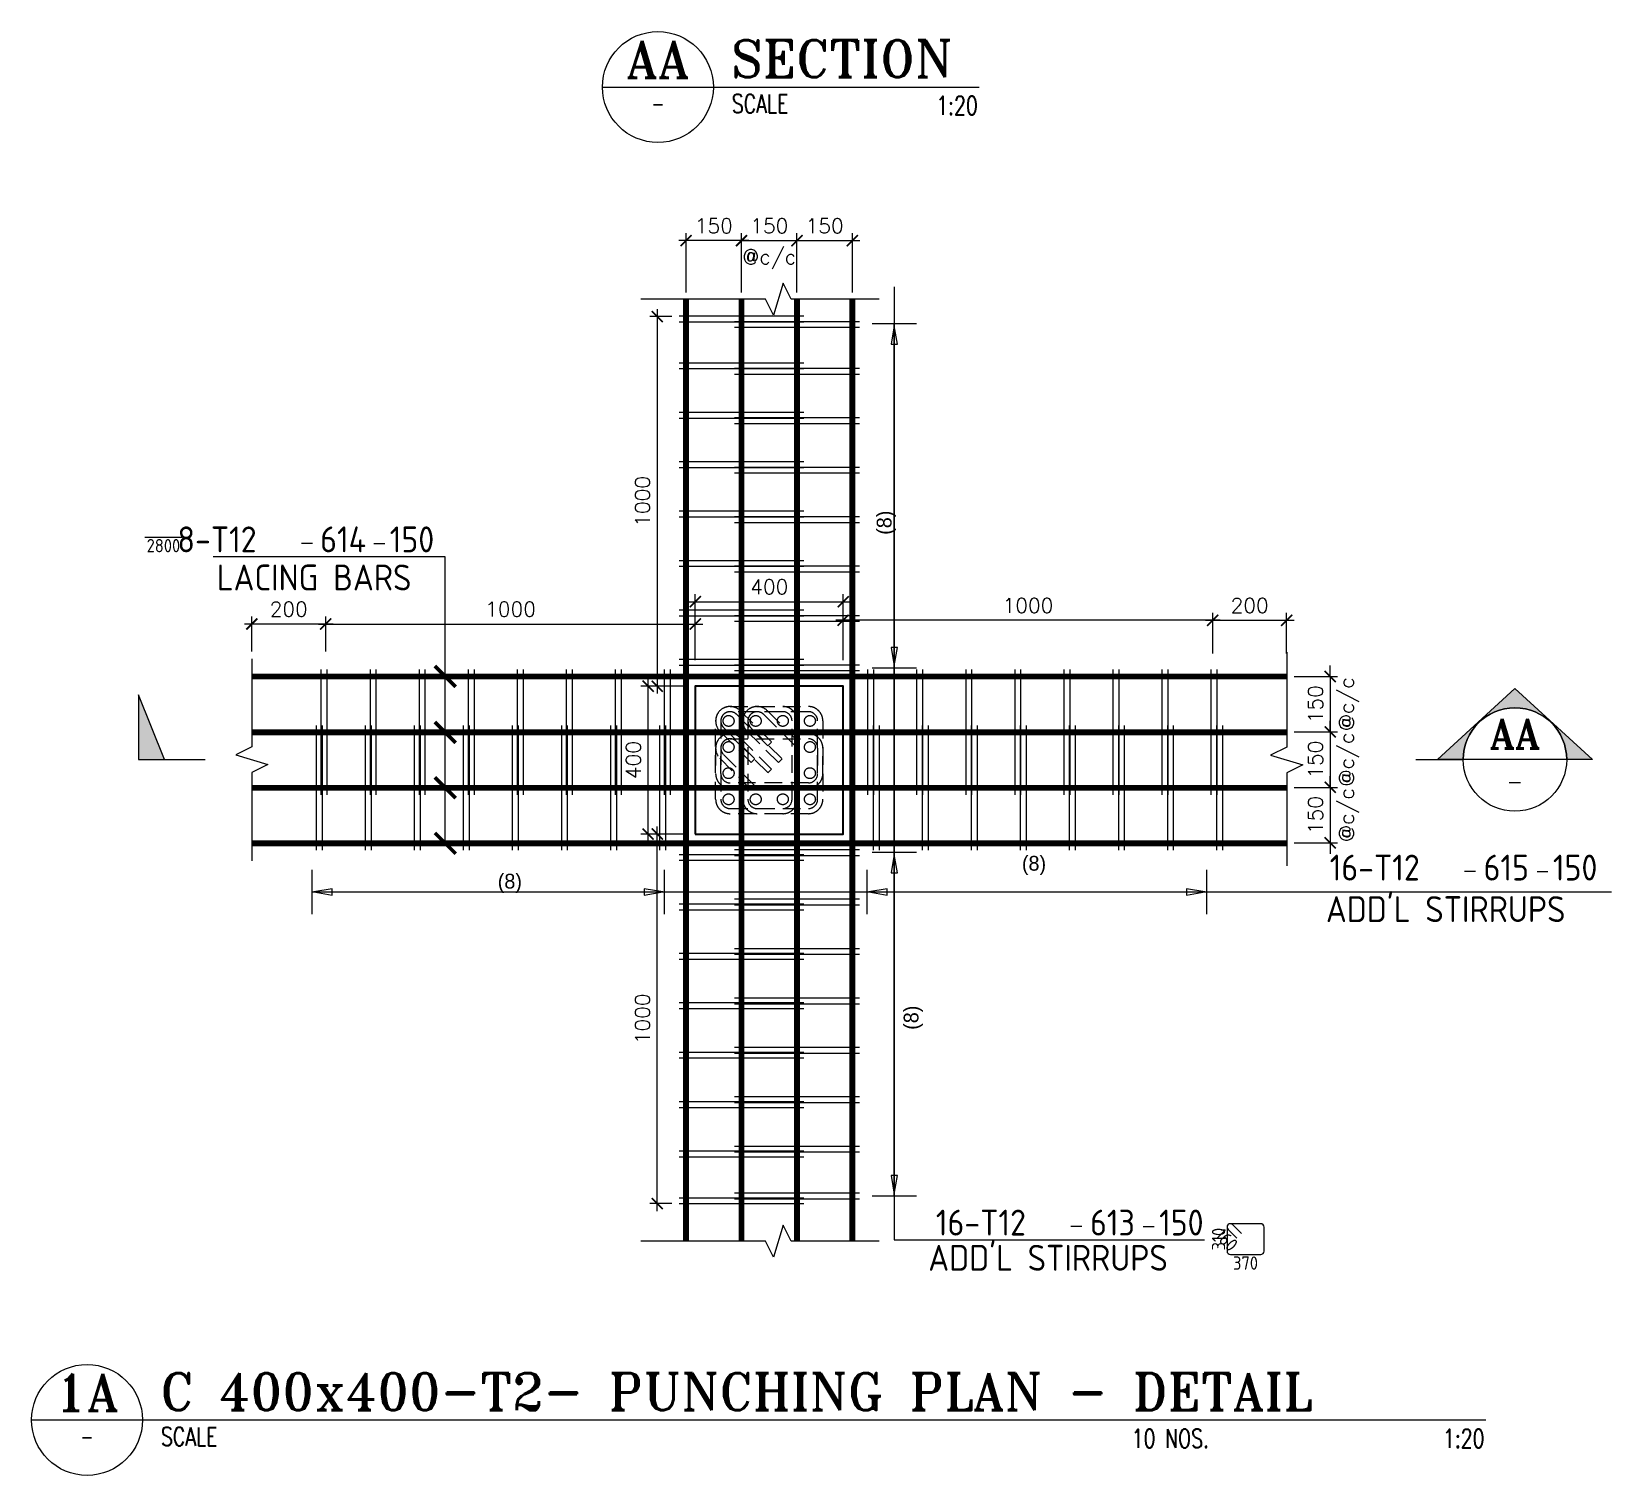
# Model space of a CAD drawing. Extents: x 660761725 to 1323371458, y 2734871439 to 5470067957.
# Drawn here: x 661975029 to 661979303, y 2735026773 to 2735030679 of the extents above; entities that cross this region are included whole.
import ezdxf
from ezdxf.enums import TextEntityAlignment as Align

# ---------------------------------------------------------------- set-up
doc = ezdxf.new("R2010")
doc.units = 0
doc.linetypes.add('Hidden', pattern=[714.375, 476.25, -238.125])
for name, color, linetype in [('S-ASSOCIATETEXT', 7, 'Continuous'), ('S-DIMI', 100, 'Continuous'), ('S-EDGE-COLM', 7, 'Continuous'), ('S-PATT', 21, 'Continuous'), ('S-RBAR-T12', 151, 'Continuous'), ('S-RBAR-T20', 10, 'Continuous'), ('S-RDIMO', 8, 'Continuous'), ('S-RSYMB', 7, 'Continuous'), ('S-SCEL-INDT', 222, 'Continuous'), ('S-SIMPLETEXT', 7, 'Continuous'), ('S-TXT', 3, 'Continuous'), ('S-TXT-B', 7, 'Continuous')]:
    doc.layers.add(name, color=color, linetype=linetype)
doc.layers.add('S-BREAKLINE', color=8, linetype='Continuous', lineweight=9)
doc.styles.add('ARMACAD', font='isocp.shx')
doc.styles.add('ROMANS', font='romans.shx')
doc.styles.add('ROMANT', font='romant')
doc.dimstyles.new('S-DIMI-20', dxfattribs={"dimscale": 20, "dimtxt": 2, "dimasz": 1.5, "dimexe": 1, "dimexo": 1, "dimgap": 1, "dimtad": 1, "dimdec": 0, "dimzin": 12, "dimdsep": 46, "dimtxsty": 'ROMANS', "dimblk": 'ARCHTICK', "dimcen": 0.09, "dimdle": 1, "dimclrd": 8, "dimclre": 8, "dimclrt": 4, "dimadec": 0, "dimazin": 3, "dimtfac": 1, "dimtdec": 0, "dimtix": 1, "dimtmove": 1, "dimatfit": 3, "dimtolj": 1, "dimtzin": 0, "dimarcsym": 0})

# ---------------------------------------------------------------- blocks, each defined once
blk = doc.blocks.new('*U684')
at = {"layer": 'S-TXT', "color": 2}
blk.add_line((-7.5, 0), (7.5, 0), dxfattribs=at)
at = {"layer": 'S-TXT'}
blk.add_circle((0, 0), 7.5, dxfattribs=at)
at = {"layer": 'S-TXT-B', "color": 3}
blk.add_line((7.5, 0), (189.24, 0), dxfattribs=at)
at = {"layer": 'S-TXT', "style": 'ROMANS', "width": 0.75}
blk.add_text('SCALE', height=2.5, dxfattribs=at).set_placement((10, -3.5))
at = {"layer": 'S-TXT', "color": 7, "style": 'ROMANT', "flags": 8}
blk.add_attdef('01', text='', height=5, dxfattribs=at).set_placement((0, 3.75), align=Align.MIDDLE)
blk.add_attdef('PLAN', text='', height=5, dxfattribs=at).set_placement((9.91, -0.17), align=Align.BOTTOM_LEFT)
at = {"layer": 'S-TXT', "style": 'ROMANS', "width": 0.75, "flags": 8}
blk.add_attdef('1:250', text='', height=2.5, dxfattribs=at).set_placement((189.05, -4.5), align=Align.BOTTOM_RIGHT)
at = {"layer": 'S-TXT', "style": 'ROMANS', "width": 0.7, "flags": 8}
blk.add_attdef('-', text='', height=2.25, dxfattribs=at).set_placement((0, -2.26), align=Align.MIDDLE)
blk = doc.blocks.new('_ARCHTICK')
at = {"color": 0, "linetype": 'ByBlock', "const_width": 0.15}
blk.add_lwpolyline([(-0.5, -0.5), (0.5, 0.5)], dxfattribs=at)
blk = doc.blocks.new('*D850')
at = {"layer": 'S-DIMI', "color": 8, "lineweight": -2, "transparency": 16777216}
for p, q in [((661975824.6, 2735029001.6), (661975824.6, 2735029096.1)), ((661976824.6, 2735029032.9), (661976824.6, 2735029096.1)), ((661975804.6, 2735029076.1), (661976844.6, 2735029076.1))]:
    blk.add_line(p, q, dxfattribs=at)
at = {"layer": 'S-DIMI', "color": 8, "lineweight": -2, "transparency": 16777216, "xscale": 30, "yscale": 30, "zscale": 30, "rotation": 180}
blk.add_blockref('_ARCHTICK', (661975824.6, 2735029076.1), dxfattribs=at)
at = {"layer": 'S-DIMI', "color": 8, "lineweight": -2, "transparency": 16777216, "xscale": 30, "yscale": 30, "zscale": 30}
blk.add_blockref('_ARCHTICK', (661976824.6, 2735029076.1), dxfattribs=at)
at = {"layer": 'S-DIMI', "color": 4, "transparency": 16777216, "insert": (661976324.6, 2735029116.1), "char_height": 40, "attachment_point": 5, "style": 'ROMANS'}
blk.add_mtext('\\A1;1000', dxfattribs=at)
blk = doc.blocks.new('*D851')
at = {"layer": 'S-DIMI', "color": 8, "lineweight": -2, "transparency": 16777216}
for p, q in [((661977224.6, 2735029027.9), (661977224.6, 2735029106.1)), ((661978224.6, 2735028996.6), (661978224.6, 2735029106.1)), ((661978244.6, 2735029086.1), (661977204.6, 2735029086.1))]:
    blk.add_line(p, q, dxfattribs=at)
at = {"layer": 'S-DIMI', "color": 8, "lineweight": -2, "transparency": 16777216, "xscale": 30, "yscale": 30, "zscale": 30, "rotation": 180}
blk.add_blockref('_ARCHTICK', (661977224.6, 2735029086.1), dxfattribs=at)
at = {"layer": 'S-DIMI', "color": 8, "lineweight": -2, "transparency": 16777216, "xscale": 30, "yscale": 30, "zscale": 30}
blk.add_blockref('_ARCHTICK', (661978224.6, 2735029086.1), dxfattribs=at)
at = {"layer": 'S-DIMI', "color": 4, "transparency": 16777216, "insert": (661977724.6, 2735029126.1), "char_height": 40, "attachment_point": 5, "style": 'ROMANS'}
blk.add_mtext('\\A1;1000', dxfattribs=at)
blk = doc.blocks.new('*D852')
at = {"layer": 'S-DIMI', "color": 8, "lineweight": -2, "transparency": 16777216}
for p, q in [((661976760.9, 2735029907.9), (661976701.7, 2735029907.9)), ((661976721.7, 2735029927.9), (661976721.7, 2735028887.9)), ((661976729.6, 2735028907.9), (661976701.7, 2735028907.9))]:
    blk.add_line(p, q, dxfattribs=at)
at = {"layer": 'S-DIMI', "color": 8, "lineweight": -2, "transparency": 16777216, "xscale": 30, "yscale": 30, "zscale": 30}
for p, rotation in [((661976721.7, 2735029907.9), 90), ((661976721.7, 2735028907.9), 270)]:
    blk.add_blockref('_ARCHTICK', p, dxfattribs=dict(at, rotation=rotation))
at = {"layer": 'S-DIMI', "color": 4, "transparency": 16777216, "insert": (661976681.7, 2735029407.9), "char_height": 40, "attachment_point": 5, "rotation": 90, "style": 'ROMANS'}
blk.add_mtext('\\A1;1000', dxfattribs=at)
blk = doc.blocks.new('*D853')
at = {"layer": 'S-DIMI', "color": 8, "lineweight": -2, "transparency": 16777216}
for p, q in [((661976729.6, 2735028507.9), (661976701.7, 2735028507.9)), ((661976721.7, 2735027487.9), (661976721.7, 2735028527.9)), ((661976760.9, 2735027507.9), (661976701.7, 2735027507.9))]:
    blk.add_line(p, q, dxfattribs=at)
at = {"layer": 'S-DIMI', "color": 8, "lineweight": -2, "transparency": 16777216, "xscale": 30, "yscale": 30, "zscale": 30}
for p, rotation in [((661976721.7, 2735028507.9), 90), ((661976721.7, 2735027507.9), 270)]:
    blk.add_blockref('_ARCHTICK', p, dxfattribs=dict(at, rotation=rotation))
at = {"layer": 'S-DIMI', "color": 4, "transparency": 16777216, "insert": (661976681.7, 2735028007.9), "char_height": 40, "attachment_point": 5, "rotation": 90, "style": 'ROMANS'}
blk.add_mtext('\\A1;1000', dxfattribs=at)
blk = doc.blocks.new('*D854')
at = {"layer": 'S-DIMI', "color": 8, "lineweight": -2, "transparency": 16777216}
for p, q in [((661978542.4, 2735028934.2), (661978542.4, 2735028964.2)), ((661978444.6, 2735028934.2), (661978562.4, 2735028934.2)), ((661978542.4, 2735028934.2), (661978542.4, 2735028784.2)), ((661978444.6, 2735028784.2), (661978562.4, 2735028784.2)), ((661978542.4, 2735028784.2), (661978542.4, 2735028754.2))]:
    blk.add_line(p, q, dxfattribs=at)
at = {"layer": 'S-DIMI', "color": 8, "lineweight": -2, "transparency": 16777216, "xscale": 30, "yscale": 30, "zscale": 30}
for p, rotation in [((661978542.4, 2735028934.2), 270), ((661978542.4, 2735028784.2), 90)]:
    blk.add_blockref('_ARCHTICK', p, dxfattribs=dict(at, rotation=rotation))
at = {"layer": 'S-DIMI', "color": 4, "transparency": 16777216, "char_height": 40, "attachment_point": 5, "rotation": 90, "style": 'ROMANS'}
for s, insert in [('\\A1;@c/c', (661978592.9, 2735028859.2)), ('\\A1;150', (661978502.4, 2735028859.2))]:
    blk.add_mtext(s, dxfattribs=dict(at, insert=insert))
blk = doc.blocks.new('*D855')
at = {"layer": 'S-DIMI', "color": 8, "lineweight": -2, "transparency": 16777216}
for p, q in [((661978542.4, 2735028784.2), (661978542.4, 2735028814.2)), ((661978444.6, 2735028784.2), (661978562.4, 2735028784.2)), ((661978542.4, 2735028784.2), (661978542.4, 2735028634.2)), ((661978444.6, 2735028634.2), (661978562.4, 2735028634.2)), ((661978542.4, 2735028634.2), (661978542.4, 2735028604.2))]:
    blk.add_line(p, q, dxfattribs=at)
at = {"layer": 'S-DIMI', "color": 8, "lineweight": -2, "transparency": 16777216, "xscale": 30, "yscale": 30, "zscale": 30}
for p, rotation in [((661978542.4, 2735028784.2), 270), ((661978542.4, 2735028634.2), 90)]:
    blk.add_blockref('_ARCHTICK', p, dxfattribs=dict(at, rotation=rotation))
at = {"layer": 'S-DIMI', "color": 4, "transparency": 16777216, "char_height": 40, "attachment_point": 5, "rotation": 90, "style": 'ROMANS'}
for s, insert in [('\\A1;150', (661978502.4, 2735028709.2)), ('\\A1;@c/c', (661978592.9, 2735028709.2))]:
    blk.add_mtext(s, dxfattribs=dict(at, insert=insert))
blk = doc.blocks.new('*D856')
at = {"layer": 'S-DIMI', "color": 8, "lineweight": -2, "transparency": 16777216}
for p, q in [((661978542.4, 2735028634.2), (661978542.4, 2735028664.2)), ((661978444.6, 2735028634.2), (661978562.4, 2735028634.2)), ((661978542.4, 2735028634.2), (661978542.4, 2735028484.2)), ((661978444.6, 2735028484.2), (661978562.4, 2735028484.2)), ((661978542.4, 2735028484.2), (661978542.4, 2735028454.2))]:
    blk.add_line(p, q, dxfattribs=at)
at = {"layer": 'S-DIMI', "color": 8, "lineweight": -2, "transparency": 16777216, "xscale": 30, "yscale": 30, "zscale": 30}
for p, rotation in [((661978542.4, 2735028634.2), 270), ((661978542.4, 2735028484.2), 90)]:
    blk.add_blockref('_ARCHTICK', p, dxfattribs=dict(at, rotation=rotation))
at = {"layer": 'S-DIMI', "color": 4, "transparency": 16777216, "char_height": 40, "attachment_point": 5, "rotation": 90, "style": 'ROMANS'}
for s, insert in [('\\A1;@c/c', (661978592.9, 2735028559.2)), ('\\A1;150', (661978502.4, 2735028559.2))]:
    blk.add_mtext(s, dxfattribs=dict(at, insert=insert))
blk = doc.blocks.new('*D857')
at = {"layer": 'S-DIMI', "color": 8, "lineweight": -2, "transparency": 16777216}
for p, q in [((661976949.6, 2735030113.4), (661976919.6, 2735030113.4)), ((661976949.6, 2735029973.1), (661976949.6, 2735030133.4)), ((661976949.6, 2735030113.4), (661977099.6, 2735030113.4)), ((661977099.6, 2735029973.1), (661977099.6, 2735030133.4)), ((661977099.6, 2735030113.4), (661977129.6, 2735030113.4))]:
    blk.add_line(p, q, dxfattribs=at)
at = {"layer": 'S-DIMI', "color": 8, "lineweight": -2, "transparency": 16777216, "xscale": 30, "yscale": 30, "zscale": 30}
blk.add_blockref('_ARCHTICK', (661976949.6, 2735030113.4), dxfattribs=at)
at = {"layer": 'S-DIMI', "color": 8, "lineweight": -2, "transparency": 16777216, "xscale": 30, "yscale": 30, "zscale": 30, "rotation": 180}
blk.add_blockref('_ARCHTICK', (661977099.6, 2735030113.4), dxfattribs=at)
at = {"layer": 'S-DIMI', "color": 4, "transparency": 16777216, "char_height": 40, "attachment_point": 5, "style": 'ROMANS'}
for s, insert in [('\\A1;150', (661977024.6, 2735030153.4)), ('\\A1;@c/c', (661977024.6, 2735030062.9))]:
    blk.add_mtext(s, dxfattribs=dict(at, insert=insert))
blk = doc.blocks.new('*D858')
at = {"layer": 'S-DIMI', "color": 8, "lineweight": -2, "transparency": 16777216}
for p, q in [((661976969.6, 2735030113.4), (661976779.6, 2735030113.4)), ((661976799.6, 2735029973.1), (661976799.6, 2735030133.4)), ((661976949.6, 2735029973.1), (661976949.6, 2735030133.4))]:
    blk.add_line(p, q, dxfattribs=at)
at = {"layer": 'S-DIMI', "color": 8, "lineweight": -2, "transparency": 16777216, "xscale": 30, "yscale": 30, "zscale": 30, "rotation": 180}
blk.add_blockref('_ARCHTICK', (661976799.6, 2735030113.4), dxfattribs=at)
at = {"layer": 'S-DIMI', "color": 8, "lineweight": -2, "transparency": 16777216, "xscale": 30, "yscale": 30, "zscale": 30}
blk.add_blockref('_ARCHTICK', (661976949.6, 2735030113.4), dxfattribs=at)
at = {"layer": 'S-DIMI', "color": 4, "transparency": 16777216, "insert": (661976874.6, 2735030153.4), "char_height": 40, "attachment_point": 5, "style": 'ROMANS'}
blk.add_mtext('\\A1;150', dxfattribs=at)
blk = doc.blocks.new('*D859')
at = {"layer": 'S-DIMI', "color": 8, "lineweight": -2, "transparency": 16777216}
for p, q in [((661977079.6, 2735030113.4), (661977269.6, 2735030113.4)), ((661977099.6, 2735029973.1), (661977099.6, 2735030133.4)), ((661977249.6, 2735029973.1), (661977249.6, 2735030133.4))]:
    blk.add_line(p, q, dxfattribs=at)
at = {"layer": 'S-DIMI', "color": 8, "lineweight": -2, "transparency": 16777216, "xscale": 30, "yscale": 30, "zscale": 30, "rotation": 180}
blk.add_blockref('_ARCHTICK', (661977099.6, 2735030113.4), dxfattribs=at)
at = {"layer": 'S-DIMI', "color": 8, "lineweight": -2, "transparency": 16777216, "xscale": 30, "yscale": 30, "zscale": 30}
blk.add_blockref('_ARCHTICK', (661977249.6, 2735030113.4), dxfattribs=at)
at = {"layer": 'S-DIMI', "color": 4, "transparency": 16777216, "insert": (661977174.6, 2735030153.4), "char_height": 40, "attachment_point": 5, "style": 'ROMANS'}
blk.add_mtext('\\A1;150', dxfattribs=at)
blk = doc.blocks.new('SECTION TITLE2')
at = {"layer": 'S-TXT', "color": 2}
blk.add_line((-7.5, 0), (7.5, 0), dxfattribs=at)
at = {"layer": 'S-TXT'}
blk.add_circle((0, 0), 7.5, dxfattribs=at)
at = {"layer": 'S-TXT-B', "color": 3}
blk.add_line((7.5, 0), (43.46, 0), dxfattribs=at)
at = {"layer": 'S-TXT', "style": 'ROMANS', "width": 0.75}
blk.add_text('SCALE', height=2.5, dxfattribs=at).set_placement((10, -3.5))
at = {"layer": 'S-TXT', "color": 7, "style": 'ROMANT', "flags": 8}
blk.add_attdef('01', text='', height=5, dxfattribs=at).set_placement((0, 3.75), align=Align.MIDDLE)
blk.add_attdef('SECTION', text='', height=5, dxfattribs=at).set_placement((9.91, -0.17), align=Align.BOTTOM_LEFT)
at = {"layer": 'S-TXT', "style": 'ROMANS', "width": 0.75, "flags": 8}
blk.add_attdef('1:250', text='', height=2.5, dxfattribs=at).set_placement((43.28, -4.5), align=Align.BOTTOM_RIGHT)
at = {"layer": 'S-TXT', "style": 'ROMANS', "width": 0.7, "flags": 8}
blk.add_attdef('-', text='', height=2.25, dxfattribs=at).set_placement((0, -2.26), align=Align.MIDDLE)
blk = doc.blocks.new('CADF_02')
at = {"color": 0}
blk.add_lwpolyline([(0, 0), (2.5, -0.42), (2.5, 0.42)], close=True, dxfattribs=at)
blk = doc.blocks.new('cadf_03')
at = {"color": 8}
blk.add_lwpolyline([(0, 3), (0, -3)], dxfattribs=at)
blk.add_blockref('CADF_02', (0.25, 0), dxfattribs=at)
blk = doc.blocks.new('cadf_04')
at = {"color": 8, "const_width": 0.5}
blk.add_lwpolyline([(1.41, 1.41), (-1.41, -1.41)], dxfattribs=at)
blk = doc.blocks.new('cadf_10')
at = {"color": 1}
for p, q in [((-4.16, 1.2), (-5.64, 1.2)), ((4.16, 1.2), (5.64, 1.2))]:
    blk.add_line(p, q, dxfattribs=at)
at = {"style": 'ARMACAD'}
for tag, p in [('$COM1', (-10.94, 2.54)), ('$COM2', (-9.76, -5.3))]:
    blk.add_attdef(tag, text='', height=3.5, dxfattribs=at).set_placement(p, align=Align.BOTTOM_RIGHT)
at = {"color": 1, "style": 'ARMACAD'}
blk.add_attdef('$NUM', text='', height=3.5, dxfattribs=at).set_placement((0, 0), align=Align.CENTER)
blk = doc.blocks.new('*D845')
at = {"layer": 'S-DIMI', "color": 8, "lineweight": -2, "transparency": 16777216}
for p, q in [((661975624.6, 2735029001.6), (661975624.6, 2735029096.1)), ((661975824.6, 2735029001.6), (661975824.6, 2735029096.1)), ((661975844.6, 2735029076.1), (661975604.6, 2735029076.1))]:
    blk.add_line(p, q, dxfattribs=at)
at = {"layer": 'S-DIMI', "color": 8, "lineweight": -2, "transparency": 16777216, "xscale": 30, "yscale": 30, "zscale": 30, "rotation": 180}
blk.add_blockref('_ARCHTICK', (661975624.6, 2735029076.1), dxfattribs=at)
at = {"layer": 'S-DIMI', "color": 8, "lineweight": -2, "transparency": 16777216, "xscale": 30, "yscale": 30, "zscale": 30}
blk.add_blockref('_ARCHTICK', (661975824.6, 2735029076.1), dxfattribs=at)
at = {"layer": 'S-DIMI', "color": 4, "transparency": 16777216, "insert": (661975724.6, 2735029116.1), "char_height": 40, "attachment_point": 5, "style": 'ROMANS'}
blk.add_mtext('\\A1;200', dxfattribs=at)
blk = doc.blocks.new('*D846')
at = {"layer": 'S-DIMI', "color": 8, "lineweight": -2, "transparency": 16777216}
for p, q in [((661978224.6, 2735028996.6), (661978224.6, 2735029106.1)), ((661978424.6, 2735028996.6), (661978424.6, 2735029106.1)), ((661978204.6, 2735029086.1), (661978444.6, 2735029086.1))]:
    blk.add_line(p, q, dxfattribs=at)
at = {"layer": 'S-DIMI', "color": 8, "lineweight": -2, "transparency": 16777216, "xscale": 30, "yscale": 30, "zscale": 30, "rotation": 180}
blk.add_blockref('_ARCHTICK', (661978224.6, 2735029086.1), dxfattribs=at)
at = {"layer": 'S-DIMI', "color": 8, "lineweight": -2, "transparency": 16777216, "xscale": 30, "yscale": 30, "zscale": 30}
blk.add_blockref('_ARCHTICK', (661978424.6, 2735029086.1), dxfattribs=at)
at = {"layer": 'S-DIMI', "color": 4, "transparency": 16777216, "insert": (661978324.6, 2735029126.1), "char_height": 40, "attachment_point": 5, "style": 'ROMANS'}
blk.add_mtext('\\A1;200', dxfattribs=at)
blk = doc.blocks.new('*D847')
at = {"layer": 'S-DIMI', "color": 8, "lineweight": -2, "transparency": 16777216}
for p, q in [((661976804.6, 2735029136.5), (661977244.6, 2735029136.5)), ((661976824.6, 2735028977.9), (661976824.6, 2735029156.5)), ((661977224.6, 2735028977.9), (661977224.6, 2735029156.5))]:
    blk.add_line(p, q, dxfattribs=at)
at = {"layer": 'S-DIMI', "color": 8, "lineweight": -2, "transparency": 16777216, "xscale": 30, "yscale": 30, "zscale": 30, "rotation": 180}
blk.add_blockref('_ARCHTICK', (661976824.6, 2735029136.5), dxfattribs=at)
at = {"layer": 'S-DIMI', "color": 8, "lineweight": -2, "transparency": 16777216, "xscale": 30, "yscale": 30, "zscale": 30}
blk.add_blockref('_ARCHTICK', (661977224.6, 2735029136.5), dxfattribs=at)
at = {"layer": 'S-DIMI', "color": 4, "transparency": 16777216, "insert": (661977024.6, 2735029176.5), "char_height": 40, "attachment_point": 5, "style": 'ROMANS'}
blk.add_mtext('\\A1;400', dxfattribs=at)
blk = doc.blocks.new('*D848')
at = {"layer": 'S-DIMI', "color": 8, "lineweight": -2, "transparency": 16777216}
for p, q in [((661976697, 2735028487.9), (661976697, 2735028927.9)), ((661976804.6, 2735028907.9), (661976677, 2735028907.9)), ((661976804.6, 2735028507.9), (661976677, 2735028507.9))]:
    blk.add_line(p, q, dxfattribs=at)
at = {"layer": 'S-DIMI', "color": 8, "lineweight": -2, "transparency": 16777216, "xscale": 30, "yscale": 30, "zscale": 30}
for p, rotation in [((661976697, 2735028907.9), 90), ((661976697, 2735028507.9), 270)]:
    blk.add_blockref('_ARCHTICK', p, dxfattribs=dict(at, rotation=rotation))
at = {"layer": 'S-DIMI', "color": 4, "transparency": 16777216, "insert": (661976657, 2735028707.9), "char_height": 40, "attachment_point": 5, "rotation": 90, "style": 'ROMANS'}
blk.add_mtext('\\A1;400', dxfattribs=at)
blk = doc.blocks.new('*U683')
at = {"layer": 'S-SCEL-INDT'}
blk.add_line((-9.02, 0), (0, 0), dxfattribs=at)
blk.add_lwpolyline([(-9.02, 0), (-5.52, 0), (-9.02, 8.75), (-9.02, 0)], dxfattribs=at)
blk.add_solid([(-9.02, 8.75), (-9.02, 0), (-7.27, 4.38), (-5.52, 0)], dxfattribs=at)
blk = doc.blocks.new('*U16')
at = {"layer": 'S-SCEL-INDT'}
h = blk.add_hatch(color=256, dxfattribs=at)
edge = h.paths.add_edge_path()
edge.add_line((-7, 0), (-10.5, 0))
edge.add_line((-10.5, 0), (0, 9.62))
edge.add_line((0, 9.62), (10.5, 0))
edge.add_line((10.5, 0), (7, 0))
edge.add_arc((0, 0), 7, 359.9998, 539.9998)
blk.add_line((-13.41, 0), (-7, 0), dxfattribs=at)
at = {"layer": 'S-SCEL-INDT', "color": 2, "linetype": 'Continuous'}
blk.add_line((7, 0), (-7, 0), dxfattribs=at)
at = {"layer": 'S-SCEL-INDT'}
blk.add_lwpolyline([(-7, 0), (-10.5, 0), (0, 9.62), (10.5, 0), (7, 0, 1)], format="xyb", close=True, dxfattribs=at)
blk.add_circle((0, 0), 7, dxfattribs=at)
blk.add_circle((0, 0), 7, dxfattribs=at)
at = {"layer": 'S-SCEL-INDT', "linetype": 'Continuous', "style": 'ROMANT', "flags": 8}
blk.add_attdef('01', text='', height=4, rotation=0.0002, dxfattribs=at).set_placement((0, 3.5), align=Align.MIDDLE_CENTER)
blk.add_attdef('01', text='', height=4, rotation=0.0002, dxfattribs=at).set_placement((0, 3.5), align=Align.MIDDLE_CENTER)
at = {"layer": 'S-SCEL-INDT', "color": 3, "linetype": 'Continuous', "style": 'ROMANS', "flags": 8}
blk.add_attdef('-', text='', height=2, rotation=0.0002, dxfattribs=at).set_placement((0, -2.97), align=Align.MIDDLE_CENTER)
blk.add_attdef('-', text='', height=2, rotation=0.0002, dxfattribs=at).set_placement((0, -2.97), align=Align.MIDDLE_CENTER)
blk = doc.blocks.new('*U866', base_point=(661976158.1, 2735029270.1))
at = {"layer": 'S-RSYMB'}
blk.add_lwpolyline([(661976158.1, 2735029270.1), (661976258.1, 2735029270.1)], dxfattribs=at)
at = {"layer": 'S-RSYMB', "style": 'ARMACAD'}
blk.add_attdef('D0', text='', height=36, dxfattribs=at).set_placement((661976208.1, 2735029247.1), align=Align.MIDDLE_CENTER)
blk = doc.blocks.new('*U867', base_point=(661978239.7, 2735027421.6))
at = {"layer": 'S-RSYMB'}
blk.add_lwpolyline([(661978227, 2735027436.9), (661978203.2, 2735027460.7, 0.668179), (661978187.9, 2735027454.3), (661978187.9, 2735027388.8, 0.414214), (661978196.9, 2735027379.8), (661978279, 2735027379.8, 0.414214), (661978287.9, 2735027388.8), (661978287.9, 2735027454.3, 0.414214), (661978279, 2735027463.3), (661978196.9, 2735027463.3, 0.668179), (661978190.5, 2735027448), (661978214.3, 2735027424.2)], format="xyb", dxfattribs=at)
at = {"layer": 'S-RSYMB', "style": 'ARMACAD'}
for tag, rotation, p in [('D0', 90, (661978164.9, 2735027421.6)), ('D2', 315, (661978186.2, 2735027419.8))]:
    blk.add_attdef(tag, text='', height=36, rotation=rotation, dxfattribs=at).set_placement(p, align=Align.MIDDLE_CENTER)
blk.add_attdef('D1', text='', height=36, dxfattribs=at).set_placement((661978237.9, 2735027356.8), align=Align.MIDDLE_CENTER)

msp = doc.modelspace()

# ---------------------------------------------------------------- linework, layer by layer
at = {"layer": 'S-BREAKLINE'}
for points in [[(661977322.31700993, 2735029955.21058798), (661977084.11503625, 2735029955.21058798), (661977084.11503625, 2735029955.21058798), (661977062.4483695, 2735029998.54392099), (661977036.44836962, 2735029911.87725401), (661977014.78170288, 2735029955.21058798), (661976677.14354634, 2735029955.21058798)], [(661975624.61869228, 2735028981.6491909), (661975624.61869228, 2735028743.44721699), (661975624.61869228, 2735028743.44721699), (661975581.28535903, 2735028721.78055096), (661975667.95202565, 2735028695.78055096), (661975624.61869228, 2735028674.11388397), (661975624.61869228, 2735028435.44721794)], [(661978424.61869228, 2735028999.51160717), (661978424.61869228, 2735028742.55599403), (661978424.61869228, 2735028742.55599403), (661978381.28535903, 2735028720.889328), (661978467.95202565, 2735028694.889328), (661978424.61869228, 2735028673.22266102), (661978424.61869228, 2735028421.94155312)], [(661977322.31700993, 2735027406.3094039), (661977084.11503625, 2735027406.3094039), (661977084.11503625, 2735027406.3094039), (661977062.4483695, 2735027449.64273787), (661977036.44836962, 2735027362.97607088), (661977014.78170288, 2735027406.3094039), (661976677.14354634, 2735027406.3094039)]]:
    msp.add_lwpolyline(points, dxfattribs=at)
at = {"layer": 'S-EDGE-COLM', "color": 8, "lineweight": 35}
msp.add_lwpolyline([(661976824.61869228, 2735028507.8991909), (661977224.61869228, 2735028507.8991909), (661977224.61869228, 2735028907.8991909), (661976824.61869228, 2735028907.8991909)], close=True, dxfattribs=at)
at = {"layer": 'S-PATT', "color": 8, "linetype": 'Hidden', "ltscale": 0.1}
for points in [[(661976985.79383647, 2735028711.36870813), (661976975.89434159, 2735028701.46921301), (661976891.04152787, 2735028786.32202721, -0.6681786379), (661976918.61869228, 2735028852.8991909), (661977130.61869228, 2735028852.8991909, -0.4142135624), (661977169.61869228, 2735028813.8991909), (661977169.61869228, 2735028601.8991909, -0.4142135624), (661977130.61869228, 2735028562.8991909), (661976918.61869228, 2735028562.8991909, -0.4142135624), (661976879.61869228, 2735028601.8991909), (661976879.61869228, 2735028813.8991909, -0.6681786379), (661976946.19585669, 2735028841.47635603), (661977031.04867053, 2735028756.62354183), (661977021.14917552, 2735028746.72404718), (661976936.2963618, 2735028831.5768609, 0.6681786379), (661976893.61869228, 2735028813.8991909), (661976893.61869228, 2735028601.8991909, 0.4142135624), (661976918.61869228, 2735028576.8991909), (661977130.61869228, 2735028576.8991909, 0.4142135624), (661977155.61869228, 2735028601.8991909), (661977155.61869228, 2735028813.8991909, 0.4142135624), (661977130.61869228, 2735028838.8991909), (661976918.61869228, 2735028838.8991909, 0.6681786379), (661976900.94102275, 2735028796.22152185)], [(661977059.12716985, 2735028711.36870813), (661977049.22767496, 2735028701.46921301), (661976964.37486124, 2735028786.32202721, -0.6681786379), (661976991.95202565, 2735028852.8991909), (661977061.28535867, 2735028852.8991909, -0.4142135624), (661977100.28535867, 2735028813.8991909), (661977100.28535867, 2735028601.8991909, -0.4142135624), (661977061.28535867, 2735028562.8991909), (661976991.95202565, 2735028562.8991909, -0.4142135624), (661976952.95202565, 2735028601.8991909), (661976952.95202565, 2735028813.8991909, -0.6681786379), (661977019.52919006, 2735028841.47635603), (661977104.3820039, 2735028756.62354183), (661977094.4825089, 2735028746.72404718), (661977009.62969518, 2735028831.5768609, 0.6681786379), (661976966.95202565, 2735028813.8991909), (661976966.95202565, 2735028601.8991909, 0.4142135624), (661976991.95202565, 2735028576.8991909), (661977061.28535867, 2735028576.8991909, 0.4142135624), (661977086.28535867, 2735028601.8991909), (661977086.28535867, 2735028813.8991909, 0.4142135624), (661977061.28535867, 2735028838.8991909), (661976991.95202565, 2735028838.8991909, 0.6681786379), (661976974.27435613, 2735028796.22152185)], [(661977021.14917576, 2735028673.39071417), (661977031.04867089, 2735028683.29020882), (661976946.19585717, 2735028768.14302301, 0.6681786379), (661976879.61869252, 2735028740.56585789), (661976879.61869252, 2735028671.23252487, 0.4142135624), (661976918.61869252, 2735028632.23252487), (661977130.61869252, 2735028632.23252487, 0.4142135624), (661977169.61869252, 2735028671.23252487), (661977169.61869252, 2735028740.56585789, 0.4142135624), (661977130.61869252, 2735028779.56585789), (661976918.61869252, 2735028779.56585789, 0.6681786379), (661976891.04152787, 2735028712.98869419), (661976975.89434159, 2735028628.13587999), (661976985.79383671, 2735028638.03537512), (661976900.94102299, 2735028722.88818884, -0.6681786379), (661976918.61869252, 2735028765.56585789), (661977130.61869252, 2735028765.56585789, -0.4142135624), (661977155.61869252, 2735028740.56585789), (661977155.61869252, 2735028671.23252487, -0.4142135624), (661977130.61869252, 2735028646.23252487), (661976918.61869252, 2735028646.23252487, -0.4142135624), (661976893.61869252, 2735028671.23252487), (661976893.61869252, 2735028740.56585789, -0.6681786379), (661976936.29636204, 2735028758.24352789)]]:
    msp.add_lwpolyline(points, format="xyb", close=True, dxfattribs=at)
for centre in [(661976914.61869228, 2735028813.8991909), (661976987.95202565, 2735028813.8991909), (661977061.28535891, 2735028813.8991909), (661977134.61869228, 2735028813.8991909), (661976914.61869228, 2735028743.23252487), (661977134.61869228, 2735028743.23252487), (661976914.61869228, 2735028672.56585789), (661977134.61869228, 2735028672.56585789), (661976914.61869228, 2735028601.8991909), (661976987.95202565, 2735028601.8991909), (661977061.28535891, 2735028601.8991909), (661977134.61869228, 2735028601.8991909)]:
    msp.add_circle(centre, 14.75, dxfattribs=at)
at = {"layer": 'S-RBAR-T12'}
for p, q in [((661977118.38720691, 2735029908.8991909), (661976780.86869228, 2735029908.8991909)), ((661977118.38720691, 2735029908.8991909), (661976780.86869228, 2735029908.8991909)), ((661977118.38720691, 2735029892.8991909), (661976780.86869228, 2735029892.8991909)), ((661977118.38720691, 2735029892.8991909), (661976780.86869228, 2735029892.8991909)), ((661976930.86869228, 2735029894.8991909), (661977268.36869228, 2735029894.8991909)), ((661976930.86869228, 2735029894.8991909), (661977268.36869228, 2735029894.8991909)), ((661976930.86869228, 2735029878.8991909), (661977268.36869228, 2735029878.8991909)), ((661976930.86869228, 2735029878.8991909), (661977268.36869228, 2735029878.8991909)), ((661977118.38720691, 2735029782.18490601), (661976780.86869228, 2735029782.18490601)), ((661977118.38720691, 2735029766.18490601), (661976780.86869228, 2735029766.18490601)), ((661976930.86869228, 2735029768.18490601), (661977268.36869228, 2735029768.18490601)), ((661976930.86869228, 2735029752.18490601), (661977268.36869228, 2735029752.18490601)), ((661977118.38720691, 2735029648.47062016), (661976780.86869228, 2735029648.47062016)), ((661977118.38720691, 2735029632.47062016), (661976780.86869228, 2735029632.47062016)), ((661976930.86869228, 2735029634.47062016), (661977268.36869228, 2735029634.47062016)), ((661976930.86869228, 2735029618.47062016), (661977268.36869228, 2735029618.47062016)), ((661977118.38720691, 2735029514.75633383), (661976780.86869228, 2735029514.75633383)), ((661977118.38720691, 2735029498.75633383), (661976780.86869228, 2735029498.75633383)), ((661976930.86869228, 2735029500.75633383), (661977268.36869228, 2735029500.75633383)), ((661976930.86869228, 2735029484.75633383), (661977268.36869228, 2735029484.75633383)), ((661977118.38720691, 2735029381.04204798), (661976780.86869228, 2735029381.04204798)), ((661977118.38720691, 2735029365.04204798), (661976780.86869228, 2735029365.04204798)), ((661976930.86869228, 2735029367.04204798), (661977268.36869228, 2735029367.04204798)), ((661976930.86869228, 2735029351.04204798), (661977268.36869228, 2735029351.04204798)), ((661977118.38720691, 2735029247.32776308), (661976780.86869228, 2735029247.32776308)), ((661977118.38720691, 2735029231.32776308), (661976780.86869228, 2735029231.32776308)), ((661976930.86869228, 2735029233.32776308), (661977268.36869228, 2735029233.32776308)), ((661976930.86869228, 2735029217.32776308), (661977268.36869228, 2735029217.32776308)), ((661977118.38720691, 2735029113.61347723), (661976780.86869228, 2735029113.61347723)), ((661977118.38720691, 2735029097.61347723), (661976780.86869228, 2735029097.61347723)), ((661976930.86869228, 2735029099.61347723), (661977268.36869228, 2735029099.61347723)), ((661976930.86869228, 2735029083.61347723), (661977268.36869228, 2735029083.61347723)), ((661977118.38720691, 2735028979.8991909), (661976780.86869228, 2735028979.8991909)), ((661977118.38720691, 2735028963.8991909), (661976780.86869228, 2735028963.8991909)), ((661976930.86869228, 2735028965.8991909), (661977268.36869228, 2735028965.8991909)), ((661975812.61869228, 2735028614.1491909), (661975812.61869228, 2735028952.95206404)), ((661975828.61869228, 2735028614.1491909), (661975828.61869228, 2735028952.95206404)), ((661975945.33297801, 2735028614.1491909), (661975945.33297801, 2735028952.95206404)), ((661975961.33297801, 2735028614.1491909), (661975961.33297801, 2735028952.95206404)), ((661976078.04726374, 2735028614.1491909), (661976078.04726374, 2735028952.95206404)), ((661976094.04726374, 2735028614.1491909), (661976094.04726374, 2735028952.95206404)), ((661976210.76154947, 2735028614.1491909), (661976210.76154947, 2735028952.95206404)), ((661976226.76154947, 2735028614.1491909), (661976226.76154947, 2735028952.95206404)), ((661976343.4758352, 2735028614.1491909), (661976343.4758352, 2735028952.95206404)), ((661976359.4758352, 2735028614.1491909), (661976359.4758352, 2735028952.95206404)), ((661976476.19012094, 2735028614.1491909), (661976476.19012094, 2735028952.95206404)), ((661976492.19012094, 2735028614.1491909), (661976492.19012094, 2735028952.95206404)), ((661976608.90440667, 2735028614.1491909), (661976608.90440667, 2735028952.95206404)), ((661976624.90440667, 2735028614.1491909), (661976624.90440667, 2735028952.95206404)), ((661976741.61869228, 2735028614.1491909), (661976741.61869228, 2735028952.95206404)), ((661976757.61869228, 2735028614.1491909), (661976757.61869228, 2735028952.95206404)), ((661976930.86869228, 2735028949.8991909), (661977268.36869228, 2735028949.8991909)), ((661977291.61869228, 2735028614.1491909), (661977291.61869228, 2735028952.95206404)), ((661977307.61869228, 2735028614.1491909), (661977307.61869228, 2735028952.95206404)), ((661977424.33297801, 2735028614.1491909), (661977424.33297801, 2735028952.95206404)), ((661977440.33297801, 2735028614.1491909), (661977440.33297801, 2735028952.95206404)), ((661977557.04726374, 2735028614.1491909), (661977557.04726374, 2735028952.95206404)), ((661977573.04726374, 2735028614.1491909), (661977573.04726374, 2735028952.95206404)), ((661977689.76154947, 2735028614.1491909), (661977689.76154947, 2735028952.95206404)), ((661977705.76154947, 2735028614.1491909), (661977705.76154947, 2735028952.95206404)), ((661977822.4758352, 2735028614.1491909), (661977822.4758352, 2735028952.95206404)), ((661977838.4758352, 2735028614.1491909), (661977838.4758352, 2735028952.95206404)), ((661977955.19012094, 2735028614.1491909), (661977955.19012094, 2735028952.95206404)), ((661977971.19012094, 2735028614.1491909), (661977971.19012094, 2735028952.95206404)), ((661978087.90440667, 2735028614.1491909), (661978087.90440667, 2735028952.95206404)), ((661978103.90440667, 2735028614.1491909), (661978103.90440667, 2735028952.95206404)), ((661978220.61869228, 2735028614.1491909), (661978220.61869228, 2735028952.95206404)), ((661978236.61869228, 2735028614.1491909), (661978236.61869228, 2735028952.95206404)), ((661975798.61869228, 2735028801.6491909), (661975798.61869228, 2735028464.1491909)), ((661975814.61869228, 2735028801.6491909), (661975814.61869228, 2735028464.1491909)), ((661975931.33297801, 2735028801.6491909), (661975931.33297801, 2735028464.1491909)), ((661975947.33297801, 2735028801.6491909), (661975947.33297801, 2735028464.1491909)), ((661976064.04726374, 2735028801.6491909), (661976064.04726374, 2735028464.1491909)), ((661976080.04726374, 2735028801.6491909), (661976080.04726374, 2735028464.1491909)), ((661976196.76154947, 2735028801.6491909), (661976196.76154947, 2735028464.1491909)), ((661976212.76154947, 2735028801.6491909), (661976212.76154947, 2735028464.1491909)), ((661976329.4758352, 2735028801.6491909), (661976329.4758352, 2735028464.1491909)), ((661976345.4758352, 2735028801.6491909), (661976345.4758352, 2735028464.1491909)), ((661976462.19012094, 2735028801.6491909), (661976462.19012094, 2735028464.1491909)), ((661976478.19012094, 2735028801.6491909), (661976478.19012094, 2735028464.1491909)), ((661976594.90440667, 2735028801.6491909), (661976594.90440667, 2735028464.1491909)), ((661976610.90440667, 2735028801.6491909), (661976610.90440667, 2735028464.1491909)), ((661976727.61869228, 2735028801.6491909), (661976727.61869228, 2735028464.1491909)), ((661976743.61869228, 2735028801.6491909), (661976743.61869228, 2735028464.1491909)), ((661977305.61869228, 2735028801.6491909), (661977305.61869228, 2735028464.1491909)), ((661977321.61869228, 2735028801.6491909), (661977321.61869228, 2735028464.1491909)), ((661977438.33297801, 2735028801.6491909), (661977438.33297801, 2735028464.1491909)), ((661977454.33297801, 2735028801.6491909), (661977454.33297801, 2735028464.1491909)), ((661977571.04726374, 2735028801.6491909), (661977571.04726374, 2735028464.1491909)), ((661977587.04726374, 2735028801.6491909), (661977587.04726374, 2735028464.1491909)), ((661977703.76154947, 2735028801.6491909), (661977703.76154947, 2735028464.1491909)), ((661977719.76154947, 2735028801.6491909), (661977719.76154947, 2735028464.1491909)), ((661977836.4758352, 2735028801.6491909), (661977836.4758352, 2735028464.1491909)), ((661977852.4758352, 2735028801.6491909), (661977852.4758352, 2735028464.1491909)), ((661977969.19012094, 2735028801.6491909), (661977969.19012094, 2735028464.1491909)), ((661977985.19012094, 2735028801.6491909), (661977985.19012094, 2735028464.1491909)), ((661978101.90440667, 2735028801.6491909), (661978101.90440667, 2735028464.1491909)), ((661978117.90440667, 2735028801.6491909), (661978117.90440667, 2735028464.1491909)), ((661978234.61869228, 2735028801.6491909), (661978234.61869228, 2735028464.1491909)), ((661978250.61869228, 2735028801.6491909), (661978250.61869228, 2735028464.1491909)), ((661977118.38720691, 2735028451.89919186), (661976780.86869228, 2735028451.89919186)), ((661976930.86869228, 2735028465.89919186), (661977268.36869228, 2735028465.89919186)), ((661976930.86869228, 2735028449.89919186), (661977268.36869228, 2735028449.89919186)), ((661977118.38720691, 2735028435.89919186), (661976780.86869228, 2735028435.89919186)), ((661977118.38720691, 2735028318.18490601), (661976780.86869228, 2735028318.18490601)), ((661976930.86869228, 2735028332.18490601), (661977268.36869228, 2735028332.18490601)), ((661977118.38720691, 2735028302.18490601), (661976780.86869228, 2735028302.18490601)), ((661976930.86869228, 2735028316.18490601), (661977268.36869228, 2735028316.18490601)), ((661976930.86869228, 2735028198.47062111), (661977268.36869228, 2735028198.47062111)), ((661977118.38720691, 2735028184.47062111), (661976780.86869228, 2735028184.47062111)), ((661977118.38720691, 2735028168.47062111), (661976780.86869228, 2735028168.47062111)), ((661976930.86869228, 2735028182.47062111), (661977268.36869228, 2735028182.47062111)), ((661976930.86869228, 2735028064.75633478), (661977268.36869228, 2735028064.75633478)), ((661977118.38720691, 2735028050.75633478), (661976780.86869228, 2735028050.75633478)), ((661977118.38720691, 2735028034.75633478), (661976780.86869228, 2735028034.75633478)), ((661976930.86869228, 2735028048.75633478), (661977268.36869228, 2735028048.75633478)), ((661977118.38720691, 2735027917.04204893), (661976780.86869228, 2735027917.04204893)), ((661977118.38720691, 2735027901.04204893), (661976780.86869228, 2735027901.04204893)), ((661976930.86869228, 2735027931.04204893), (661977268.36869228, 2735027931.04204893)), ((661976930.86869228, 2735027915.04204893), (661977268.36869228, 2735027915.04204893)), ((661977118.38720691, 2735027783.32776403), (661976780.86869228, 2735027783.32776403)), ((661977118.38720691, 2735027767.32776403), (661976780.86869228, 2735027767.32776403)), ((661976930.86869228, 2735027797.32776403), (661977268.36869228, 2735027797.32776403)), ((661976930.86869228, 2735027781.32776403), (661977268.36869228, 2735027781.32776403)), ((661977118.38720691, 2735027649.61347818), (661976780.86869228, 2735027649.61347818)), ((661977118.38720691, 2735027633.61347818), (661976780.86869228, 2735027633.61347818)), ((661976930.86869228, 2735027663.61347818), (661977268.36869228, 2735027663.61347818)), ((661976930.86869228, 2735027647.61347818), (661977268.36869228, 2735027647.61347818)), ((661977118.38720691, 2735027522.89919186), (661976780.86869228, 2735027522.89919186)), ((661977118.38720691, 2735027522.89919186), (661976780.86869228, 2735027522.89919186)), ((661977118.38720691, 2735027506.89919186), (661976780.86869228, 2735027506.89919186)), ((661977118.38720691, 2735027506.89919186), (661976780.86869228, 2735027506.89919186)), ((661976930.86869228, 2735027536.89919186), (661977268.36869228, 2735027536.89919186)), ((661976930.86869228, 2735027536.89919186), (661977268.36869228, 2735027536.89919186)), ((661976930.86869228, 2735027520.89919186), (661977268.36869228, 2735027520.89919186)), ((661976930.86869228, 2735027520.89919186), (661977268.36869228, 2735027520.89919186))]:
    msp.add_line(p, q, dxfattribs=at)
at = {"layer": 'S-RBAR-T12', "const_width": 16}
for points in [[(661975624.61869228, 2735028934.20206404), (661978424.61869228, 2735028934.20206404)], [(661975624.61869228, 2735028782.8991909), (661978424.61869228, 2735028782.8991909)], [(661975624.61869228, 2735028632.8991909), (661978424.61869228, 2735028632.8991909)], [(661975624.61869228, 2735028482.8991909), (661978424.61869228, 2735028482.8991909)]]:
    msp.add_lwpolyline(points, dxfattribs=at)
at = {"layer": 'S-RBAR-T20', "const_width": 16}
for points in [[(661976799.61869228, 2735029955.21058798), (661976799.61869228, 2735027406.3094039)], [(661976949.61869228, 2735029955.21058798), (661976949.61869228, 2735027406.3094039)], [(661977099.61869228, 2735029955.21058798), (661977099.61869228, 2735027406.3094039)], [(661977249.61869228, 2735029955.21058798), (661977249.61869228, 2735027406.3094039)]]:
    msp.add_lwpolyline(points, dxfattribs=at)
at = {"layer": 'S-RDIMO'}
for p, q in [((661977362.97363567, 2735028957.8991909), (661977362.97363567, 2735029888.0709281)), ((661977362.97363567, 2735028407.8991909), (661977362.97363567, 2735029007.8991909)), ((661977362.97363567, 2735027528.89919186), (661977362.97363567, 2735028457.89919186)), ((661975787.37849331, 2735028351.24986219), (661976741.24973726, 2735028351.24986219)), ((661977288.61869228, 2735028351.24986219), (661978208.3731668, 2735028351.24986219))]:
    msp.add_line(p, q, dxfattribs=at)
for points in [[(661977362.97363567, 2735029988.07092905), (661977362.97363567, 2735027409.74619198), (661978202.57476914, 2735027409.74619198)], [(661976147.98082244, 2735028483.06064081), (661976147.98082244, 2735029258.32189512), (661975519.61218011, 2735029258.32189512)], [(661976691.24973726, 2735028351.24986219), (661977338.61869228, 2735028351.12861681)], [(661978209.1006391, 2735028351.24986219), (661979303.24670029, 2735028351.24986219)]]:
    msp.add_lwpolyline(points, dxfattribs=at)

# ---------------------------------------------------------------- block references
ref = msp.add_blockref('*U684', (661975178.7454865, 2735026922.50579786), dxfattribs=dict(xscale=20, yscale=20, zscale=20))
ref.add_attrib('01', '1A', dxfattribs={"layer": 'S-TXT', "color": 7, "height": 100.00000002, "style": 'ROMANT'}).set_placement((661975178.7454865, 2735026997.50579786), align=Align.MIDDLE)
ref.add_attrib('PLAN', 'C 400x400-T2- PUNCHING PLAN - DETAIL', dxfattribs={"layer": 'S-TXT', "color": 7, "height": 100.0000000204, "style": 'ROMANT'}).set_placement((661975376.93895936, 2735026919.17246485), align=Align.BOTTOM_LEFT)
ref.add_attrib('-', '-', dxfattribs={"layer": 'S-TXT', "height": 45.00000001, "style": 'ROMANS', "width": 0.7}).set_placement((661975178.7454865, 2735026877.2246809), align=Align.MIDDLE)
ref.add_attrib('1:250', '10 NOS.                      1:20', dxfattribs={"layer": 'S-TXT', "height": 50.0000000102, "style": 'ROMANS', "width": 0.75}).set_placement((661978959.84055758, 2735026832.50579786), align=Align.BOTTOM_RIGHT)
at = {"layer": 'S-RDIMO', "xscale": 20, "yscale": 20, "zscale": 20}
for name, p, rotation in [('cadf_03', (661977362.97363567, 2735029888.0709281), 270), ('cadf_03', (661977362.97363567, 2735028957.8991909), 90), ('cadf_04', (661976147.98082244, 2735028934.36351395), 270), ('cadf_04', (661976147.98082244, 2735028782.8991909), 270), ('cadf_04', (661976147.98082244, 2735028632.8991909), 270), ('cadf_04', (661976147.98082244, 2735028482.8991909), 270), ('cadf_03', (661977362.97363567, 2735028457.89919186), 270), ('cadf_03', (661976741.24973726, 2735028351.24986219), 180), ('cadf_03', (661978208.3731668, 2735028351.24986219), 180), ('cadf_03', (661977362.97363567, 2735027528.89919186), 90)]:
    msp.add_blockref(name, p, dxfattribs=dict(at, rotation=rotation))
for p in [(661975787.37849331, 2735028351.24986219), (661977288.61869228, 2735028351.24986219)]:
    msp.add_blockref('cadf_03', p, dxfattribs=at)
at = {"layer": 'S-RSYMB'}
for name, p, values in [('*U866', (661975335.42319942, 2735029311.132514), {'D0': '2800'}), ('*U867', (661978315.09858286, 2735027411.78166914), {'D0': '310', 'D1': '370', 'D2': '160'})]:
    msp.add_blockref(name, p, dxfattribs=at).add_auto_attribs(values)
at = {"layer": 'S-SCEL-INDT', "xscale": 20, "yscale": 20, "zscale": 20}
msp.add_blockref('*U683', (661975498.7285701, 2735028709.50349522), dxfattribs=at)
at = {"layer": 'S-SIMPLETEXT'}
ref = msp.add_blockref('cadf_10', (661975871.67652321, 2735029270.132514), dxfattribs=dict(at, xscale=20, yscale=20, zscale=20))
ref.add_attrib('$NUM', '614', dxfattribs={"color": 1, "height": 70, "style": 'ARMACAD', "flags": 2}).set_placement((661975871.67652321, 2735029270.132514), align=Align.CENTER)
ref.add_attrib('$COM1', '8-T12         150', dxfattribs={"height": 70, "style": 'ARMACAD', "flags": 2}).set_placement((661976118.12957442, 2735029270.132514), align=Align.RIGHT)
ref = msp.add_blockref('cadf_10', (661979018.83755684, 2735028382.074862), dxfattribs=dict(at, xscale=20, yscale=20, zscale=20))
ref.add_attrib('$NUM', '615', dxfattribs={"color": 1, "height": 70, "style": 'ARMACAD', "flags": 2}).set_placement((661979018.83755684, 2735028382.074862), align=Align.CENTER)
ref.add_attrib('$COM1', '16-T12         150', dxfattribs={"height": 70, "style": 'ARMACAD', "flags": 2}).set_placement((661979265.29060805, 2735028382.074862), align=Align.RIGHT)
ref = msp.add_blockref('cadf_10', (661977953.26766765, 2735027421.55681086), dxfattribs=dict(at, xscale=20, yscale=20, zscale=20))
ref.add_attrib('$NUM', '613', dxfattribs={"color": 1, "height": 70, "style": 'ARMACAD', "flags": 2}).set_placement((661977953.26766765, 2735027421.55681086), align=Align.CENTER)
ref.add_attrib('$COM1', '16-T12         150', dxfattribs={"height": 70, "style": 'ARMACAD', "flags": 2}).set_placement((661978199.72071886, 2735027421.55681086), align=Align.RIGHT)
at = {"layer": 'S-TXT'}
ref = msp.add_blockref('SECTION TITLE2', (661976723.33858383, 2735030529.04352093), dxfattribs=dict(at, xscale=20, yscale=20, zscale=20))
ref.add_attrib('1:250', '1:20', dxfattribs={"height": 50.00000001, "style": 'ROMANS', "width": 0.75}).set_placement((661977588.87360132, 2735030439.04352093), align=Align.BOTTOM_RIGHT)
ref.add_attrib('-', '-', dxfattribs={"height": 45.00000001, "style": 'ROMANS', "width": 0.7}).set_placement((661976723.33858383, 2735030483.76240301), align=Align.MIDDLE)
ref.add_attrib('SECTION', 'SECTION', dxfattribs={"color": 7, "height": 100.00000002, "style": 'ROMANT'}).set_placement((661976921.53205681, 2735030525.71018791), align=Align.BOTTOM_LEFT)
ref.add_attrib('01', 'AA', dxfattribs={"color": 7, "height": 100.00000002, "style": 'ROMANT'}).set_placement((661976723.33858383, 2735030604.04352093), align=Align.MIDDLE)
at = {"layer": 'S-TXT', "color": 134}
ref = msp.add_blockref('*U16', (661979042.27361202, 2735028709.49124098), dxfattribs=dict(at, xscale=20, yscale=20, zscale=20))
ref.add_attrib('-', '-', dxfattribs={"layer": 'S-SCEL-INDT', "color": 3, "linetype": 'Continuous', "height": 40, "rotation": 0.0001748477, "style": 'ROMANS'}).set_placement((661979042.27361202, 2735028650.00874615), align=Align.MIDDLE_CENTER)
ref.add_attrib('01', 'AA', dxfattribs={"layer": 'S-SCEL-INDT', "linetype": 'Continuous', "height": 80, "rotation": 0.0001748477, "style": 'ROMANT'}).set_placement((661979042.2736311, 2735028779.49010897), align=Align.MIDDLE_CENTER)

# ---------------------------------------------------------------- texts
at = {"layer": 'S-ASSOCIATETEXT', "style": 'ARMACAD'}
msp.add_text('LACING BARS', height=70, rotation=360, dxfattribs=at).set_placement((661976056.45170379, 2735029166.99516582), align=Align.RIGHT)
at = {"layer": 'S-RDIMO'}
for p in [(661977355.47364306, 2735029317.55285501), (661977428.31087148, 2735027978.20471191)]:
    msp.add_text('(8)', height=40, rotation=90, dxfattribs=at).set_placement(p)
for p in [(661977708.3036536, 2735028408.7518301), (661976290.04684317, 2735028360.39943409)]:
    msp.add_text('(8)', height=40, dxfattribs=at).set_placement(p)
at = {"layer": 'S-SIMPLETEXT', "style": 'ARMACAD'}
for p in [(661979539.06037867, 2735028269.6555028), (661978463.17158437, 2735027326.24956608)]:
    msp.add_text(" ADD'L STIRRUPS         ", height=70, dxfattribs=at).set_placement(p, align=Align.RIGHT)

# ---------------------------------------------------------------- dimensions: what is measured, and where the dimension line sits
at = {"layer": 'S-DIMI'}
for base, p1, p2, picture, middle in [((661976799.61869228, 2735030113.41529322), (661976949.61869228, 2735029953.06677008), (661976799.61869228, 2735029953.06677008), '*D858', (661976874.61869228, 2735030153.41529322)), ((661977249.61869228, 2735030113.41529322), (661977099.61869228, 2735029953.06677008), (661977249.61869228, 2735029953.06677008), '*D859', (661977174.61869228, 2735030153.41529322)), ((661977224.61869228, 2735029136.49222088), (661976824.61869228, 2735028957.8991909), (661977224.61869228, 2735028957.8991909), '*D847', (661977024.61869228, 2735029176.49222088)), ((661975624.61869228, 2735029076.09694719), (661975824.61869228, 2735028981.6491909), (661975624.61869228, 2735028981.6491909), '*D845', (661975724.61869228, 2735029116.09694719)), ((661976824.61869228, 2735029076.09694719), (661975824.61869228, 2735028981.6491909), (661976824.61869228, 2735029012.8991909), '*D850', (661976324.61869228, 2735029116.09694719)), ((661978424.61869228, 2735029086.097754), (661978224.61869228, 2735028976.6491909), (661978424.61869228, 2735028976.6491909), '*D846', (661978324.61869228, 2735029126.097754))]:
    dim = msp.add_linear_dim(base=base, p1=p1, p2=p2, dimstyle='S-DIMI-20', dxfattribs=at)
    dim.commit()
    dim.dimension.update_dxf_attribs({"geometry": picture, "text_midpoint": middle})
dim = msp.add_linear_dim(base=(661977099.61869228, 2735030113.41529322), p1=(661976949.61869228, 2735029953.06677008), p2=(661977099.61869228, 2735029953.06677008), text='150\\X@c/c', dimstyle='S-DIMI-20', dxfattribs=at)
dim.commit()
dim.dimension.update_dxf_attribs({"geometry": '*D857', "text_midpoint": (661977024.61869228, 2735030113.41529322)})
for base, p1, p2, angle, picture, middle in [((661976721.74547243, 2735028907.8991909), (661976780.86796212, 2735029907.8991909), (661976749.61869228, 2735028907.8991909), 90, '*D852', (661976681.74547195, 2735029407.8991909)), ((661977224.61869228, 2735029086.097754), (661978224.61869228, 2735028976.6491909), (661977224.61869228, 2735029007.8991909), 180, '*D851', (661977724.61869228, 2735029126.097754)), ((661976696.95117652, 2735028907.8991909), (661976824.61869228, 2735028507.8991909), (661976824.61869228, 2735028907.8991909), 90, '*D848', (661976656.95117605, 2735028707.8991909)), ((661976721.74547243, 2735028507.89919186), (661976780.86796212, 2735027507.89919186), (661976749.61869228, 2735028507.89919186), 270, '*D853', (661976681.74547195, 2735028007.89919186))]:
    dim = msp.add_linear_dim(base=base, p1=p1, p2=p2, angle=angle, dimstyle='S-DIMI-20', dxfattribs=at)
    dim.commit()
    dim.dimension.update_dxf_attribs({"geometry": picture, "text_midpoint": middle})
for base, p1, p2, picture, middle in [((661978542.38668597, 2735028784.20206404), (661978424.61869228, 2735028934.20206404), (661978424.61869228, 2735028784.20206404), '*D854', (661978542.38668549, 2735028859.20206404)), ((661978542.38668597, 2735028634.20206404), (661978424.61869228, 2735028784.20206404), (661978424.61869228, 2735028634.20206404), '*D855', (661978542.38668549, 2735028709.20206404)), ((661978542.38668597, 2735028484.20206404), (661978424.61869228, 2735028634.20206404), (661978424.61869228, 2735028484.20206404), '*D856', (661978542.38668549, 2735028559.20206404))]:
    dim = msp.add_linear_dim(base=base, p1=p1, p2=p2, angle=90, text='<>\\X@c/c', dimstyle='S-DIMI-20', dxfattribs=at)
    dim.commit()
    dim.dimension.update_dxf_attribs({"geometry": picture, "text_midpoint": middle})

doc.saveas('drawing.dxf')
